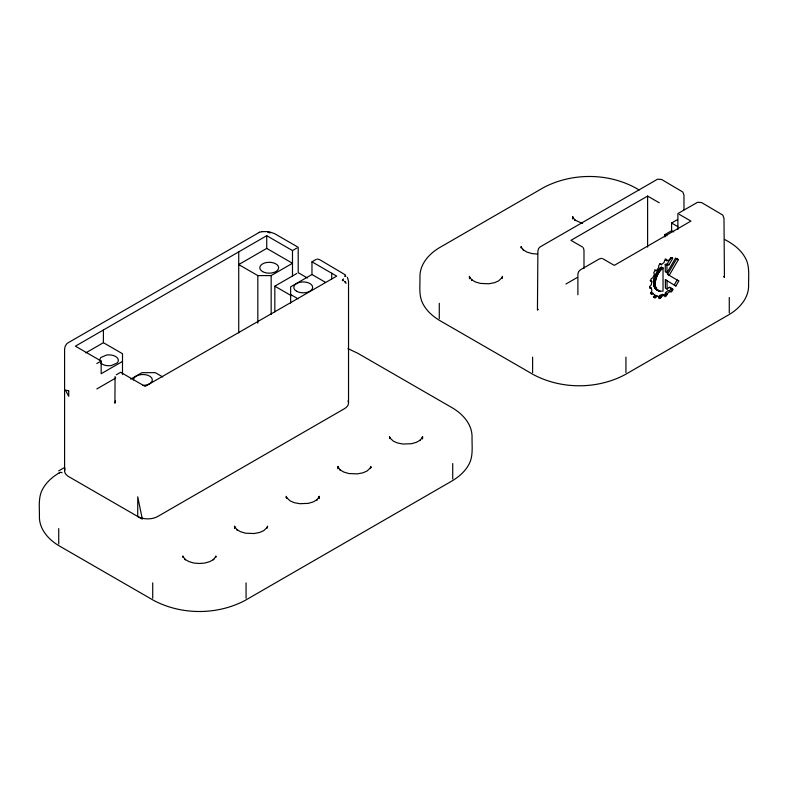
<?xml version="1.0" encoding="UTF-8"?>
<svg xmlns="http://www.w3.org/2000/svg" width="788" height="788" viewBox="0 0 788 788"><rect width="100%" height="100%" fill="white"/><g stroke="black" fill="none" stroke-linecap="round" stroke-linejoin="round"><path stroke-width="1.18" d="M238.725 332.92L238.725 251.864M296.82 248.072L292.486 250.574L292.486 275.977M290.634 303.084L290.634 286.842L311.969 274.519L311.969 261.823L316.293 259.321M348.532 402.944L348.532 281.316L347.439 277.366M663.033 267.94L663.033 291.156C649.883 292.23 655.882 272.431 663.033 267.94L661.368 266.974C655.153 272.264 648.8 286.034 658.502 290.92M678.379 259.626L676.715 258.671L667.574 274.352L669.239 275.308L678.379 259.626L675.552 258.04L666.973 272.766L665.308 271.801L665.249 264.413L666.914 265.369L669.042 264.738L672.617 258.523L672.263 257.597L670.805 257.765L669.652 259.813L666.884 260.808L666.244 259.4L664.678 260.316L664.067 262.463L661.309 264.719L659.635 263.753M662.58 295.313L662.649 294.377L659.871 295.372L658.719 297.431L660.383 298.386L661.546 296.327L664.314 295.342L664.954 296.751L667.209 294.535L667.131 293.688L665.466 292.722L668.224 290.467L671.071 292.112L672.509 290.575L672.854 289.235L669.376 287.285M115.078 376.526L114.92 403.239L115.55 400.885M215.892 555.934L215.685 557.421L215.853 556.446L213.252 559.825L213.863 559.283L209.903 561.568L204.919 563.036L199.394 563.489L193.868 563.036L188.884 561.568L184.924 559.283L185.535 559.825L182.944 556.446L183.102 557.421L182.895 555.934M267.556 526.108L267.359 527.596L267.516 526.611L266.905 528.078L267.359 527.241L263.704 530.688L259.626 532.471L254.012 533.525L245.531 533.2L240.547 531.733L236.587 529.447L237.198 529.989L234.607 526.611L234.765 527.596L234.558 526.108L234.558 528.472M370.892 466.447L370.685 467.934L370.843 466.959L370.232 468.427L370.685 467.579L367.041 471.027L362.953 472.82L357.338 473.874L348.867 473.549L343.883 472.081L339.923 469.796L340.534 470.337L337.934 466.959L338.091 467.934L337.894 466.447L337.894 468.811M502.439 276.332L502.232 277.819L502.399 276.834L501.789 278.302L502.232 277.465L498.587 280.912L494.509 282.695L488.895 283.749L480.414 283.424L475.43 281.956L471.47 279.681L472.081 280.223L469.49 276.834L469.648 277.819L469.441 276.332L469.441 278.696M650.139 280.39L651.814 281.355L651.282 284.852L649.745 286.487L649.755 288.28L651.312 288.093L651.883 290.949L650.701 292.988L651.312 294.298L652.986 293.303L654.572 295.076L653.932 297.224L655.045 297.854L656.581 296.199L658.935 296.623L658.935 298.554L660.383 298.386M99.465 360.313L100.726 357.585L106.459 355.053A9.426 5.447 0 0 1 117.057 357.585L118.003 358.904A9.426 5.447 0 0 1 117.057 363.032L111.335 365.573A9.426 5.447 0 0 1 100.726 363.032M669.406 291.156L671.189 288.27M658.935 296.623L654.907 295.234L654.424 296.219L656.089 297.174M665.466 292.722L664.855 294.87L666.52 295.835M678.773 280.981L677.109 280.016L674.242 285.029L675.907 285.995L678.773 280.981L667.574 274.352M665.249 264.413L667.377 263.773L670.952 257.558L672.617 258.523M343.46 278.863L342.337 280.429L343.588 280.656L342.524 280.173M345.42 282.291L344.583 281.375L345.715 282.715M654.72 269.693L656.384 270.658L658.719 267.487L658.689 265.576L660.127 264.039L661.073 263.99L661.309 264.719M667.091 289.097L667.032 280.715L665.367 279.75L665.427 288.132L667.091 289.097L669.229 287.265L672.854 289.235M667.131 293.688L669.889 291.432M538.293 309.28L537.446 310.167L537.889 250.929L538.667 248.387L540.253 246.841L657.606 179.181L661.625 179.487L682.802 192.016L683.984 195.119L683.984 209.766M59.711 472.564C53.18 476.425 47.093 481.448 43.232 488.077C37.755 496.745 39.666 507.423 39.4 517.056C39.469 529.861 49.181 540.194 59.721 546.173L153.69 600.417C181.595 615.201 217.202 615.201 245.107 600.417L451.731 481.123C458.261 477.252 464.359 472.229 468.22 465.6C473.696 456.932 471.785 446.254 472.051 436.621C471.982 423.816 462.27 413.483 451.731 407.504L357.772 353.26L347.932 348.631M292.486 250.574L266.728 235.701L75.392 346.168L101.16 361.042L101.16 373.739L122.495 361.426M85.764 352.876L103.395 342.701L122.495 353.723L122.495 374.477M266.728 248.407L238.725 264.571L257.824 275.593L271.161 275.593L292.486 263.281L266.728 248.407L266.728 235.701M96.825 363.544L101.16 361.042M116.299 374.783L120.633 372.281L145.11 386.416L336.722 276.115L311.969 261.823M96.825 388.947L115.678 378.053M274.825 311.93L274.825 286.182L296.82 273.475M130.788 379.117L141.968 372.665L155.305 372.665L162.752 376.969M58.726 470.869L64.734 467.412M659.27 202.811L647.608 196.074L570.936 240.34L582.608 247.077M565.942 284.025L576.944 277.671M664.934 236.932L664.934 234.568L671.603 230.717L671.603 223.024L677.601 219.556M259.508 232.263L67.029 343.42L65.227 346.159L64.586 349.242L64.586 470.869M262.089 231.642L268.442 231.583M651.814 281.355L651.065 281.533L650.612 280.715L651.193 278.696L652.868 277.731L654.414 274.116L653.745 272.737L654.848 270.816L656.384 270.658M259.016 232.381L262.345 231.583M601.628 258.326L599.274 258.956L580.254 269.939L578.658 271.486L577.89 274.017L577.89 294.771M537.603 254.061L532.077 253.598L527.093 252.13L523.134 249.845L523.744 250.387L521.154 247.008L521.311 247.993L521.104 246.496M659.556 291.304L657.891 290.339L659.044 290.506M317.278 259.016L319.632 259.646L345.43 274.913M345.774 276.243L344.651 276.007L345.755 276.224M582.529 223.477L574.807 220.019L575.407 220.561L572.817 217.183L572.975 218.158L572.778 216.67L572.778 219.044M269.053 231.731L274.48 233.583L298.199 247.274L298.199 272.678L307.389 277.987M267.821 232.391L270.087 232.933M657.35 290.171L656.355 289.679M724.487 239.424C732.476 243.541 740.178 249.057 744.768 256.967C750.245 265.635 748.334 276.312 748.6 285.955C748.531 298.75 738.819 309.083 728.279 315.062L624.982 374.694C597.077 389.479 561.47 389.479 533.565 374.694L440.265 320.834C433.735 316.973 427.638 311.95 423.777 305.311C418.3 296.643 420.211 285.965 419.945 276.332C420.014 263.527 429.726 253.194 440.265 247.215L543.562 187.583C572.886 172.099 610.769 172.73 639.196 190.016M679.276 214.356L690.938 221.093L614.276 265.359L602.603 258.622M671.603 223.024L677.759 226.57M671.603 230.717L673.651 231.899M664.934 234.568L666.993 235.75M665.279 258.907L666.943 259.873M665.21 259.843L666.884 260.808M667.377 263.773L669.042 264.738M660.905 267.378L662.57 268.344M660.265 267.999L661.93 268.964M659.635 268.669L661.299 269.634M659.024 269.368L660.699 270.333M658.443 270.097L660.108 271.062M657.872 270.865L659.546 271.821M657.34 271.653L659.004 272.609M656.828 272.461L658.492 273.426M656.345 273.298L658.01 274.254M655.892 274.145L657.566 275.111M655.488 275.002L657.153 275.967M655.104 275.879L656.778 276.834M654.769 276.755L656.434 277.711M654.473 277.632L656.138 278.588M654.207 278.499L655.872 279.464M653.991 279.376L655.655 280.331M670.844 289.61L672.509 290.575M653.813 280.233L655.488 281.198M653.685 281.08L655.35 282.045M653.597 281.907L655.261 282.872M653.548 282.715L655.222 283.68M653.548 283.493L655.222 284.458M653.597 284.251L655.261 285.217M653.685 284.98L655.35 285.945M653.823 285.67L655.488 286.635M654.001 286.33L655.665 287.295M654.217 286.94L655.882 287.906M665.545 293.569L667.209 294.535M654.473 287.521L656.148 288.477M654.779 288.044L656.443 289.009M655.114 288.526L656.788 289.491M658.453 290.447L660.117 291.412M655.498 288.96L659.014 291.136M662.649 294.377L664.314 295.342M649.647 287.127L651.312 288.093M659.871 295.372L661.546 296.327M659.664 296.357L661.329 297.322M652.986 293.303L651.321 292.338L650.632 293.166L652.306 294.131M654.907 295.234L656.581 296.199M653.38 296.889L655.045 297.854M311.969 274.519L325.483 282.331M290.634 294.535L298.081 298.839M274.825 286.182L291.225 295.648M665.367 279.75L675.907 285.995M723.581 276.558L724.438 277.455L723.985 218.207L722.803 215.104L701.625 202.585L697.607 202.27L677.887 213.568L677.887 229.387M345.43 282.271L346.09 283.286M583.356 247.767L583.987 250.131L583.987 268.383M389.558 436.621L389.764 438.108L389.607 437.123L390.218 438.591L389.764 437.754L393.409 441.201L397.497 442.984L403.111 444.038L411.582 443.713L416.566 442.245L420.526 439.96L419.915 440.502L422.516 437.123L422.358 438.108L422.555 436.621L422.555 438.985M286.231 496.273L286.428 497.77L286.271 496.785L286.881 498.252L286.428 497.405L290.082 500.853L294.16 502.646L299.775 503.699L308.256 503.374L313.24 501.907L317.19 499.622L316.589 500.163L319.179 496.785L319.022 497.77L319.229 496.273L319.229 498.646M666.914 265.369L666.973 272.766M729.274 297.5L729.274 312.895M647.608 196.074L647.608 247.107M625.938 357.151L625.938 372.557M532.609 357.151L532.609 372.557M452.726 463.561L452.726 478.956M439.271 303.272L439.271 318.667M331.728 273.229L331.728 279.001M271.161 275.593L271.161 314.52M257.824 275.593L257.824 323.198M246.063 582.874L246.063 598.269M152.724 582.874L152.724 598.269M103.395 330.005L103.395 342.701M58.726 528.61L58.726 544.006M133.468 379.934A9.426 5.447 0 0 1 142.894 374.497A9.426 5.447 0 0 1 152.32 379.944A9.426 5.447 0 0 1 142.894 385.381M348.05 400.826A14.145 8.166 0 0 1 344.395 408.716L157.728 516.485A14.145 8.166 0 0 1 141.751 518.11M140.658 517.775A14.145 8.166 0 0 1 137.733 516.485L137.733 496.834L142.323 519.134L68.733 476.641A14.145 8.166 0 0 1 65.069 468.761M59.179 473.056A4.718 2.719 60 0 1 62.065 472.8M68.733 390.887L68.733 396.334L65.394 390.04L68.733 390.887M262.562 271.594A9.426 5.447 0 0 0 278.331 269.151A9.426 5.447 0 0 0 266.787 262.483A9.426 5.447 0 0 0 262.562 271.594M296.564 291.225A9.426 5.447 0 0 0 312.334 288.782A9.426 5.447 0 0 0 300.78 282.114A9.426 5.447 0 0 0 296.564 291.225"/></g></svg>
